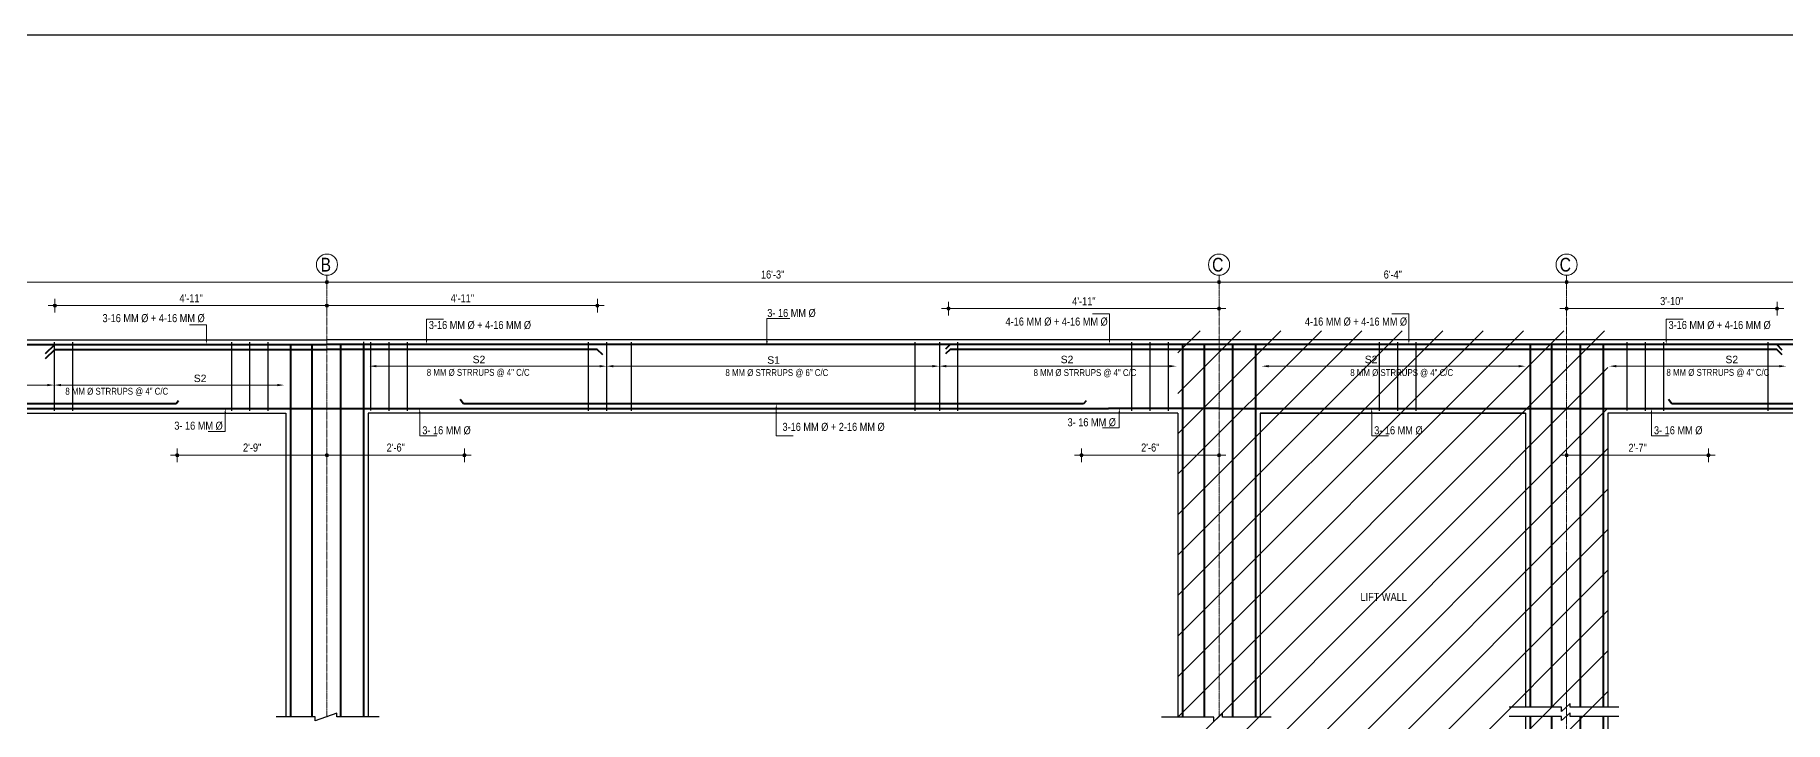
# Model space of a CAD drawing. Header units: inches. Extents: x 57837 to 133168, y 6972 to 27776.
# Drawn here: x 74293 to 75823, y 15791 to 16391 of the extents above; entities that cross this region are included whole.
import ezdxf

# ---------------------------------------------------------------- set-up
doc = ezdxf.new("R2010")
doc.units = ezdxf.units.IN
doc.header["$MEASUREMENT"] = 0
doc.linetypes.add('CENTER', pattern=[2, 1.25, -0.25, 0.25, -0.25])
doc.linetypes.add('CENTER2', pattern=[1.125, 0.75, -0.125, 0.125, -0.125])
for name, color, linetype, lineweight in [('CENTER', 9, 'CENTER', 5), ('DIM', 2, 'Continuous', 13), ('HACTH', 153, 'Continuous', 5), ('ROD', 1, 'Continuous', 40), ('STIRRUPS', 4, 'Continuous', 30)]:
    doc.layers.add(name, color=color, linetype=linetype, lineweight=lineweight)
for name, color, linetype in [('elevation', 3, 'Continuous'), ('text', 255, 'Continuous'), ('walls', 32, 'Continuous')]:
    doc.layers.add(name, color=color, linetype=linetype)
doc.styles.add('Arial', font='arial.ttf', dxfattribs={"height": 6.5})
doc.styles.get("Standard").update_dxf_attribs({"font": 'ARIALN.TTF', "height": 7})

msp = doc.modelspace()

# ---------------------------------------------------------------- hatches: boundary and pattern name
at = {"lineweight": 13}
h = msp.add_hatch(color=256, dxfattribs=at)
edge = h.paths.add_edge_path()
edge.add_arc((74548.2, 16175), 1.42, 180, 540)
h = msp.add_hatch(color=256, dxfattribs=at)
edge = h.paths.add_edge_path()
edge.add_arc((74548.2, 16175), 1.42, 0, 360)
h = msp.add_hatch(color=256, dxfattribs=at)
edge = h.paths.add_edge_path()
edge.add_arc((75328.4, 16175), 1.42, 0, 360)
h = msp.add_hatch(color=256, dxfattribs=at)
edge = h.paths.add_edge_path()
edge.add_arc((75328.4, 16175), 1.42, 180, 540)
h = msp.add_hatch(color=256, dxfattribs=at)
edge = h.paths.add_edge_path()
edge.add_arc((75632.4, 16175), 1.42, 180, 540)
h = msp.add_hatch(color=256, dxfattribs=at)
edge = h.paths.add_edge_path()
edge.add_arc((75632.4, 16175), 1.42, 0, 360)
h = msp.add_hatch(color=256, dxfattribs=at)
edge = h.paths.add_edge_path()
edge.add_arc((74310.3, 16154.4), 1.42, 180, 540)
h = msp.add_hatch(color=256, dxfattribs=at)
edge = h.paths.add_edge_path()
edge.add_arc((74548.2, 16154.4), 1.42, 180, 540)
h = msp.add_hatch(color=256, dxfattribs=at)
edge = h.paths.add_edge_path()
edge.add_arc((74548.2, 16154.4), 1.42, 0, 360)
h = msp.add_hatch(color=256, dxfattribs=at)
edge = h.paths.add_edge_path()
edge.add_arc((74784.7, 16154.4), 1.42, 0, 360)
h = msp.add_hatch(color=256, dxfattribs=at)
edge = h.paths.add_edge_path()
edge.add_arc((75091.8, 16151.8), 1.42, 180, 540)
h = msp.add_hatch(color=256, dxfattribs=at)
edge = h.paths.add_edge_path()
edge.add_arc((75328.4, 16151.8), 1.42, 0, 360)
h = msp.add_hatch(color=256, dxfattribs=at)
edge = h.paths.add_edge_path()
edge.add_arc((75632.4, 16151.8), 1.42, 180, 540)
h = msp.add_hatch(color=256, dxfattribs=at)
edge = h.paths.add_edge_path()
edge.add_arc((75816.4, 16151.8), 1.42, 0, 360)
h = msp.add_hatch(color=256, dxfattribs=at)
edge = h.paths.add_edge_path()
edge.add_arc((74417.3, 16023.7), 1.42, 180, 540)
h = msp.add_hatch(color=256, dxfattribs=at)
edge = h.paths.add_edge_path()
edge.add_arc((74548.2, 16023.7), 1.42, 0, 360)
h = msp.add_hatch(color=256, dxfattribs=at)
edge = h.paths.add_edge_path()
edge.add_arc((74548.2, 16023.7), 1.42, 180, 540)
h = msp.add_hatch(color=256, dxfattribs=at)
edge = h.paths.add_edge_path()
edge.add_arc((74668.4, 16023.7), 1.42, 0, 360)
h = msp.add_hatch(color=256, dxfattribs=at)
edge = h.paths.add_edge_path()
edge.add_arc((75208.1, 16023.7), 1.42, 180, 540)
h = msp.add_hatch(color=256, dxfattribs=at)
edge = h.paths.add_edge_path()
edge.add_arc((75328.4, 16023.7), 1.42, 0, 360)
h = msp.add_hatch(color=256, dxfattribs=at)
edge = h.paths.add_edge_path()
edge.add_arc((75632.4, 16023.7), 1.42, 180, 540)
h = msp.add_hatch(color=256, dxfattribs=at)
edge = h.paths.add_edge_path()
edge.add_arc((75756.4, 16023.7), 1.42, 0, 360)

# ---------------------------------------------------------------- linework, layer by layer
at = {"color": 1}
msp.add_line((73178.2, 16390.9), (76519.2, 16390.9), dxfattribs=at)
at = {"lineweight": 13}
for p, q in [((74548.2, 16169), (74548.2, 16181)), ((74548.2, 16181), (74548.2, 16169)), ((75328.4, 16181), (75328.4, 16169)), ((75328.4, 16169), (75328.4, 16181)), ((75632.4, 16169), (75632.4, 16181)), ((75632.4, 16181), (75632.4, 16169)), ((74554.2, 16175), (74542.2, 16175)), ((74542.2, 16175), (74554.2, 16175)), ((75322.4, 16175), (75334.4, 16175)), ((75334.4, 16175), (75322.4, 16175)), ((75638.4, 16175), (75626.4, 16175)), ((75626.4, 16175), (75638.4, 16175)), ((74316.3, 16154.4), (74304.3, 16154.4)), ((74310.3, 16148.4), (74310.3, 16160.4)), ((74554.2, 16154.4), (74542.2, 16154.4)), ((74542.2, 16154.4), (74554.2, 16154.4)), ((74548.2, 16148.4), (74548.2, 16160.4)), ((74548.2, 16160.4), (74548.2, 16148.4)), ((74778.7, 16154.4), (74790.7, 16154.4)), ((74784.7, 16160.4), (74784.7, 16148.4)), ((75097.8, 16151.8), (75085.8, 16151.8)), ((75091.8, 16145.8), (75091.8, 16157.8)), ((75322.4, 16151.8), (75334.4, 16151.8)), ((75328.4, 16157.8), (75328.4, 16145.8)), ((75638.4, 16151.8), (75626.4, 16151.8)), ((75632.4, 16145.8), (75632.4, 16157.8)), ((75810.4, 16151.8), (75822.4, 16151.8)), ((75816.4, 16157.8), (75816.4, 16145.8)), ((74417.3, 16017.7), (74417.3, 16029.7)), ((74548.2, 16029.7), (74548.2, 16017.7)), ((74548.2, 16017.7), (74548.2, 16029.7)), ((74668.4, 16029.7), (74668.4, 16017.7)), ((75208.1, 16017.7), (75208.1, 16029.7)), ((75328.4, 16029.7), (75328.4, 16017.7)), ((75632.4, 16017.7), (75632.4, 16029.7)), ((75756.4, 16029.7), (75756.4, 16017.7)), ((74423.3, 16023.7), (74411.3, 16023.7)), ((74542.2, 16023.7), (74554.2, 16023.7)), ((74554.2, 16023.7), (74542.2, 16023.7)), ((74662.4, 16023.7), (74674.4, 16023.7)), ((75214.1, 16023.7), (75202.1, 16023.7)), ((75322.4, 16023.7), (75334.4, 16023.7)), ((75638.4, 16023.7), (75626.4, 16023.7)), ((75750.4, 16023.7), (75762.4, 16023.7))]:
    msp.add_line(p, q, dxfattribs=at)
for p, q in [((73840.9, 16124.5), (74548.2, 16124.5)), ((75244.5, 16124.5), (74548.2, 16124.5)), ((75328.4, 16124.5), (75244.5, 16124.5)), ((75632.4, 16124.5), (75328.4, 16124.5)), ((76168.5, 16124.5), (75632.4, 16124.5)), ((73793.1, 16060.5), (74512.2, 16060.5)), ((74512.2, 16060.5), (74512.2, 15795)), ((74512.2, 16060.5), (74512.2, 15795)), ((74512.2, 16060.5), (74512.2, 15795)), ((74584.2, 16060.5), (74584.2, 15795)), ((75292.4, 16060.5), (74584.2, 16060.5)), ((74584.2, 16060.5), (74584.2, 15795)), ((74584.2, 16060.5), (74584.2, 15795)), ((74584.2, 16060.5), (74584.2, 15795)), ((75292.4, 16060.5), (75292.4, 15794.7)), ((75596.4, 16060.5), (75364.4, 16060.5)), ((75364.4, 16060.5), (75596.4, 16060.5)), ((75364.4, 16060.5), (75364.4, 15794.7)), ((75596.4, 16060.5), (75596.4, 15803.5)), ((76216.4, 16060.5), (75668.4, 16060.5)), ((75668.4, 16060.5), (75668.4, 15803.5)), ((75596.4, 15795.3), (75596.4, 15623.1)), ((75596.4, 15795.3), (75596.4, 15744.8)), ((75668.4, 15795.3), (75668.4, 15623.1))]:
    msp.add_line(p, q)
for centre in [(74548.2, 16175), (74548.2, 16175), (75328.4, 16175), (75328.4, 16175), (75632.4, 16175), (75632.4, 16175), (74310.3, 16154.4), (74548.2, 16154.4), (74548.2, 16154.4), (74784.7, 16154.4), (75091.8, 16151.8), (75328.4, 16151.8), (75632.4, 16151.8), (75816.4, 16151.8), (74417.3, 16023.7), (74548.2, 16023.7), (74548.2, 16023.7), (74668.4, 16023.7), (75208.1, 16023.7), (75328.4, 16023.7), (75632.4, 16023.7), (75756.4, 16023.7)]:
    msp.add_circle(centre, 1.42, dxfattribs=at)
at = {"layer": 'CENTER', "linetype": 'CENTER2', "lineweight": 5}
for p, q in [((74548.2, 16181), (74548.2, 15794.9)), ((75328.4, 16181), (75328.4, 15795.1)), ((75632.4, 16181), (75632.4, 15803.9)), ((75632.4, 15938.1), (75632.4, 15623.5))]:
    msp.add_line(p, q, dxfattribs=at)
at = {"layer": 'DIM'}
for p, q in [((74544.2, 16175), (73761.1, 16175)), ((74552.2, 16175), (75324.4, 16175)), ((75628.4, 16175), (75332.4, 16175)), ((76248.4, 16175), (75636.4, 16175)), ((74544.2, 16154.4), (74314.3, 16154.4)), ((74780.7, 16154.4), (74552.2, 16154.4)), ((75095.8, 16151.8), (75324.4, 16151.8)), ((75812.4, 16151.8), (75636.4, 16151.8)), ((74544.2, 16023.7), (74421.3, 16023.7)), ((74552.2, 16023.7), (74664.4, 16023.7)), ((75324.4, 16023.7), (75212.1, 16023.7)), ((75636.4, 16023.7), (75752.4, 16023.7))]:
    msp.add_line(p, q, dxfattribs=at)
at = {"layer": 'DIM', "ltscale": 3, "extrusion": (0, 0, -1)}
for p, q in [((75232.6, 16147.2), (75217.8, 16147.2)), ((75232.6, 16124.6), (75232.6, 16147.2)), ((75494.4, 16147.2), (75479.6, 16147.2)), ((75494.4, 16124.6), (75494.4, 16147.2)), ((74459.3, 16060.6), (74459.3, 16044.5)), ((74629.3, 16060.6), (74629.3, 16040.5)), ((74941.2, 16064.5), (74941.2, 16040.5)), ((74941.2, 16060.6), (74941.2, 16040.5)), ((75461.9, 16060.6), (75461.9, 16040.5)), ((75706.6, 16060.6), (75706.6, 16040.5)), ((74459.3, 16044.5), (74444.4, 16044.5)), ((74629.3, 16040.5), (74644.2, 16040.5)), ((74941.2, 16040.5), (74956, 16040.5)), ((74941.2, 16040.5), (74956, 16040.5)), ((75461.9, 16040.5), (75476.7, 16040.5)), ((75706.6, 16040.5), (75721.4, 16040.5))]:
    msp.add_line(p, q, dxfattribs=at)
at = {"layer": 'DIM', "ltscale": 3}
for p, q in [((74442.8, 16137.7), (74427.9, 16137.7)), ((74442.8, 16124.6), (74442.8, 16137.7)), ((74635.3, 16124.6), (74635.3, 16142.7)), ((74635.3, 16142.7), (74650.1, 16142.7)), ((75719.5, 16124.6), (75719.5, 16142.7)), ((75719.5, 16142.7), (75734.3, 16142.7)), ((75241.2, 16060.6), (75241.2, 16047.5)), ((75241.2, 16047.5), (75226.4, 16047.5))]:
    msp.add_line(p, q, dxfattribs=at)
at = {"layer": 'DIM', "lineweight": 13}
for p, q in [((74933, 16123.4), (74933, 16143.1)), ((74933, 16143.1), (74952.9, 16143.1))]:
    msp.add_line(p, q, dxfattribs=at)
at = {"layer": 'DIM', "lineweight": 9}
for p, q in [((74591.5, 16101.5), (74786.7, 16101.5)), ((75077.8, 16101.5), (74798.7, 16101.5)), ((75285, 16101.5), (75089.8, 16101.5)), ((75371.8, 16101.5), (75590.4, 16101.5)), ((75675.8, 16101.5), (75818.4, 16101.5)), ((74001.6, 16085), (74303.6, 16085)), ((74504.8, 16085), (74315.6, 16085))]:
    msp.add_line(p, q, dxfattribs=at)
at = {"layer": 'DIM'}
for centre in [(74548.2, 16190.2), (75328.4, 16190.2), (75632.4, 16190.2)]:
    msp.add_circle(centre, 9.23, dxfattribs=at)
at = {"layer": 'DIM', "ltscale": 3}
for points in [[(74443.4, 16124.6), (74442.8, 16120.6), (74442.1, 16124.6)], [(74636, 16124.6), (74635.3, 16120.6), (74634.6, 16124.6)], [(75720.2, 16124.6), (75719.5, 16120.6), (75718.8, 16124.6)], [(75240.5, 16060.6), (75241.2, 16064.6), (75241.9, 16060.6)]]:
    msp.add_solid(points, dxfattribs=at)
at = {"layer": 'DIM', "lineweight": 13}
msp.add_solid([(74933.7, 16123.4), (74933, 16119.4), (74932.3, 16123.4)], dxfattribs=at)
at = {"layer": 'DIM', "ltscale": 3, "extrusion": (0, 0, -1)}
for points in [[(-75232, 16124.6), (-75232.6, 16120.6), (-75233.3, 16124.6)], [(-75493.8, 16124.6), (-75494.4, 16120.6), (-75495.1, 16124.6)], [(-74459.9, 16060.6), (-74459.3, 16064.6), (-74458.6, 16060.6)], [(-74630, 16060.6), (-74629.3, 16064.6), (-74628.7, 16060.6)], [(-74941.8, 16064.5), (-74941.2, 16068.5), (-74940.5, 16064.5)], [(-74941.8, 16060.6), (-74941.2, 16064.6), (-74940.5, 16060.6)], [(-75462.6, 16060.6), (-75461.9, 16064.6), (-75461.2, 16060.6)], [(-75707.2, 16060.6), (-75706.6, 16064.6), (-75705.9, 16060.6)]]:
    msp.add_solid(points, dxfattribs=at)
at = {"layer": 'DIM'}
for points in [[(74591.5, 16102.5), (74591.5, 16100.5), (74585.5, 16101.5)], [(74786.7, 16102.5), (74786.7, 16100.5), (74792.7, 16101.5)], [(74798.7, 16102.5), (74798.7, 16100.5), (74792.7, 16101.5)], [(75077.8, 16102.5), (75077.8, 16100.5), (75083.8, 16101.5)], [(75089.8, 16102.5), (75089.8, 16100.5), (75083.8, 16101.5)], [(75285, 16102.5), (75285, 16100.5), (75291, 16101.5)], [(75371.8, 16102.5), (75371.8, 16100.5), (75365.8, 16101.5)], [(75590.4, 16102.5), (75590.4, 16100.5), (75596.4, 16101.5)], [(75675.8, 16102.5), (75675.8, 16100.5), (75669.8, 16101.5)], [(75818.4, 16102.5), (75818.4, 16100.5), (75824.4, 16101.5)], [(74303.6, 16086), (74303.6, 16084), (74309.6, 16085)], [(74315.6, 16086), (74315.6, 16084), (74309.6, 16085)], [(74504.8, 16086), (74504.8, 16084), (74510.8, 16085)]]:
    msp.add_solid(points, dxfattribs=at)
at = {"layer": 'elevation'}
msp.add_line((74580.2, 16122.9), (74580.2, 16082.9), dxfattribs=at)
at = {"layer": 'HACTH'}
for p, q in [((75292.4, 16113.1), (75311.8, 16132.5)), ((75292.4, 16077.7), (75347.2, 16132.5)), ((75292.4, 16042.4), (75382.5, 16132.5)), ((75292.4, 16007), (75417.9, 16132.5)), ((75292.4, 15971.7), (75453.2, 16132.5)), ((75292.4, 15936.3), (75488.6, 16132.5)), ((75292.4, 15901), (75524, 16132.5)), ((75292.4, 15865.6), (75559.3, 16132.5)), ((75292.4, 15830.2), (75594.7, 16132.5)), ((75292.4, 15794.9), (75630, 16132.5)), ((75292.4, 15759.5), (75665.4, 16132.5)), ((75292.4, 15724.2), (75668.4, 16100.2)), ((75292.4, 15688.8), (75668.4, 16064.8)), ((75292.4, 15653.5), (75668.4, 16029.5)), ((75292.4, 15618.1), (75668.4, 15994.1)), ((75292.4, 15582.8), (75668.4, 15958.8)), ((75292.4, 15547.4), (75668.4, 15923.4)), ((75292.4, 15512), (75668.4, 15888)), ((75292.4, 15476.7), (75668.4, 15852.7)), ((75292.4, 15441.3), (75668.4, 15817.3))]:
    msp.add_line(p, q, dxfattribs=at)
at = {"layer": 'ROD'}
for p, q in [((73994.9, 16120.4), (74548.2, 16120.3)), ((74302, 16112.5), (74310.2, 16120.3)), ((74310.2, 16120.3), (74548.2, 16120.3)), ((74516.2, 16120.3), (74516.2, 15795)), ((74516.2, 16120.3), (74516.2, 15795)), ((74535, 16120.3), (74535, 15794.7)), ((75328.4, 16120.3), (74548.2, 16120.3)), ((74560, 16120.3), (74560, 15794.7)), ((74580.2, 16120.3), (74580.2, 15795)), ((74580.2, 16120.3), (74580.2, 15795)), ((74580.2, 16120.3), (74580.2, 15795)), ((74580.2, 16120.3), (74580.2, 15795)), ((75093.3, 16120.3), (75089.2, 16116.4)), ((75328.4, 16120.3), (75093.3, 16120.3)), ((75296.4, 16120.3), (75296.4, 15794.7)), ((75315.3, 16120.3), (75315.3, 15794.7)), ((75661.7, 16120.3), (75328.4, 16120.3)), ((75340.3, 16120.3), (75340.3, 15794.7)), ((75360.4, 16120.3), (75360.4, 15794.7)), ((75600.4, 16120.3), (75600.4, 15803.5)), ((75619.3, 16120.3), (75619.3, 15803.5)), ((75816.1, 16120.3), (75632.4, 16120.3)), ((76278.6, 16120.3), (75632.4, 16120.3)), ((75644.3, 16120.3), (75644.3, 15803.5)), ((75664.4, 16120.3), (75664.4, 15803.5)), ((75821, 16115.5), (75816.1, 16120.3)), ((74302, 16108.3), (74310.2, 16116.2)), ((74310.2, 16116.2), (74548.2, 16116.1)), ((74784.4, 16116.1), (74548.2, 16116.1)), ((74789.4, 16111.4), (74784.4, 16116.1)), ((75093.3, 16116.1), (75089.2, 16112.2)), ((75328.4, 16116.1), (75093.3, 16116.1)), ((75816.1, 16116.1), (75328.4, 16116.1)), ((75821, 16111.4), (75816.1, 16116.1)), ((74418.5, 16071.2), (74416.3, 16068.5)), ((74667.7, 16068.5), (74664.7, 16072.4)), ((75212.3, 16071.2), (75210, 16068.5)), ((75724.4, 16068.5), (75721.4, 16072.4)), ((73727.8, 16064.7), (74548.2, 16064.5)), ((74416.3, 16068.5), (73880, 16068.5)), ((74548.2, 16064.5), (75231.8, 16064.5)), ((75210, 16068.5), (74667.7, 16068.5)), ((75328.4, 16064.6), (75231.8, 16064.5)), ((75328.4, 16064.6), (75632.4, 16064.5)), ((75632.4, 16064.5), (76155.8, 16064.5)), ((76160.4, 16068.5), (75724.4, 16068.5)), ((75600.4, 15795.3), (75600.4, 15623.1)), ((75619.3, 15795.3), (75619.3, 15624.2)), ((75644.3, 15795.3), (75644.3, 15624.2)), ((75664.4, 15795.3), (75664.4, 15623.1))]:
    msp.add_line(p, q, dxfattribs=at)
at = {"layer": 'STIRRUPS'}
for p, q in [((74309.6, 16122.6), (74309.6, 16062.6)), ((74325.6, 16122.6), (74325.6, 16062.6)), ((74325.6, 16122.6), (74325.6, 16062.6)), ((74464.6, 16122.6), (74464.6, 16062.6)), ((74480.6, 16122.6), (74480.6, 16062.6)), ((74496.6, 16122.6), (74496.6, 16062.6)), ((74586.3, 16122.6), (74586.3, 16062.7)), ((74586.3, 16122.6), (74586.3, 16062.7)), ((74602.3, 16122.6), (74602.3, 16062.6)), ((74618.3, 16122.6), (74618.3, 16062.6)), ((74776.7, 16122.6), (74776.7, 16062.6)), ((74792.7, 16122.6), (74792.7, 16062.6)), ((74792.7, 16122.6), (74792.7, 16062.6)), ((74814.2, 16122.6), (74814.2, 16062.6)), ((74814.2, 16122.6), (74814.2, 16062.6)), ((75062.4, 16122.6), (75062.4, 16062.6)), ((75062.4, 16122.6), (75062.4, 16062.6)), ((75083.8, 16122.6), (75083.8, 16062.6)), ((75083.8, 16122.6), (75083.8, 16062.6)), ((75099.8, 16122.6), (75099.8, 16062.6)), ((75251.8, 16122.6), (75251.8, 16062.6)), ((75267.8, 16122.6), (75267.8, 16062.6)), ((75283.8, 16122.6), (75283.8, 16062.6)), ((75468.4, 16122.6), (75468.4, 16062.6)), ((75484.4, 16122.6), (75484.4, 16062.6)), ((75500.4, 16122.6), (75500.4, 16062.6)), ((75685, 16122.6), (75685, 16062.7)), ((75685, 16122.6), (75685, 16062.7)), ((75701, 16122.6), (75701, 16062.6)), ((75717, 16122.6), (75717, 16062.6)), ((75808.4, 16122.6), (75808.4, 16062.6))]:
    msp.add_line(p, q, dxfattribs=at)
at = {"layer": 'walls', "color": 6}
for p, q in [((74537.8, 15795), (74503.8, 15795)), ((74556.8, 15798.3), (74537.8, 15791.5)), ((74537.8, 15791.5), (74537.8, 15795)), ((74556.8, 15795), (74556.8, 15798.3)), ((74593.8, 15795), (74556.8, 15795)), ((75331.5, 15797.9), (75323.8, 15791.1)), ((75331.5, 15794.7), (75331.5, 15797.9)), ((75627.8, 15803.5), (75582, 15803.5)), ((75627.8, 15795.3), (75582, 15795.3)), ((75635.5, 15806.7), (75627.8, 15799.9)), ((75627.8, 15799.9), (75627.8, 15803.5)), ((75635.5, 15798.6), (75627.8, 15791.8)), ((75627.8, 15791.8), (75627.8, 15795.3)), ((75635.5, 15803.5), (75635.5, 15806.7)), ((75678.1, 15803.5), (75635.5, 15803.5)), ((75635.5, 15795.3), (75635.5, 15798.6)), ((75678.1, 15795.3), (75635.5, 15795.3)), ((75323.8, 15794.7), (75278, 15794.7)), ((75323.8, 15791.1), (75323.8, 15794.7)), ((75374.1, 15794.7), (75331.5, 15794.7))]:
    msp.add_line(p, q, dxfattribs=at)

# ---------------------------------------------------------------- texts
at = {"layer": 'DIM'}
for s, p in [('16\'-3"', (74927.8, 16178.1)), ('6\'-4"', (75472.4, 16178.1)), ('4\'-11"', (74419.2, 16157.4)), ('4\'-11"', (74656.4, 16157.4)), ('4\'-11"', (75200, 16154.8)), ('3\'-10"', (75714.2, 16154.9)), ('2\'-9"', (74474.8, 16026.9)), ('2\'-6"', (74600.4, 16026.9)), ('2\'-6"', (75260.3, 16026.9)), ('2\'-7"', (75686.5, 16026.7))]:
    msp.add_text(s, height=7, dxfattribs=at).set_placement(p)
at = {"layer": 'DIM', "style": 'Arial'}
for s, p in [('S2', (74675.6, 16104.1)), ('S1', (74933.3, 16103.6)), ('S2', (75189.9, 16104.1)), ('S2', (75455.8, 16104.1)), ('S2', (75771.3, 16104.1)), ('S2', (74431.7, 16087.6))]:
    msp.add_text(s, height=6.5, dxfattribs=at).set_placement(p)
at = {"layer": 'text'}
for s, height, p in [('B', 12, (74542.6, 16184.2)), ('C', 12, (75322.3, 16184.2)), ('C', 12, (75626.3, 16184.2)), ('3-16 MM Ø + 4-16 MM Ø', 7, (74351.9, 16140)), ('3- 16 MM Ø', 7, (74933.3, 16144.5)), ('3-16 MM Ø + 4-16 MM Ø', 7, (74637.3, 16134)), ('4-16 MM Ø + 4-16 MM Ø', 7, (75141.7, 16137)), ('4-16 MM Ø + 4-16 MM Ø', 7, (75403.5, 16137)), ('3-16 MM Ø + 4-16 MM Ø', 7, (75721.5, 16134)), ('8 MM Ø STRRUPS @ 4" C/C', 6, (74635.5, 16093.1)), ('8 MM Ø STRRUPS @ 6" C/C', 6, (74896.7, 16092.9)), ('8 MM Ø STRRUPS @ 4" C/C', 6, (75166.2, 16092.9)), ('8 MM Ø STRRUPS @ 4" C/C', 6, (75443.2, 16092.9)), ('8 MM Ø STRRUPS @ 4" C/C', 6, (75719.7, 16093.1)), ('8 MM Ø STRRUPS @ 4" C/C', 6, (74319.4, 16076.6)), ('3- 16 MM Ø', 7, (75195.9, 16049)), ('3- 16 MM Ø', 7, (74414.7, 16046)), ('3- 16 MM Ø', 7, (74631.6, 16042)), ('3-16 MM Ø + 2-16 MM Ø', 7, (74946.6, 16045)), ('3- 16 MM Ø', 7, (75464.1, 16042)), ('3- 16 MM Ø', 7, (75464.1, 16042)), ('3- 16 MM Ø', 7, (75708.8, 16042)), ('LIFT WALL', 7, (75452.1, 15896.4))]:
    msp.add_text(s, height=height, dxfattribs=at).set_placement(p)

doc.saveas('drawing.dxf')
